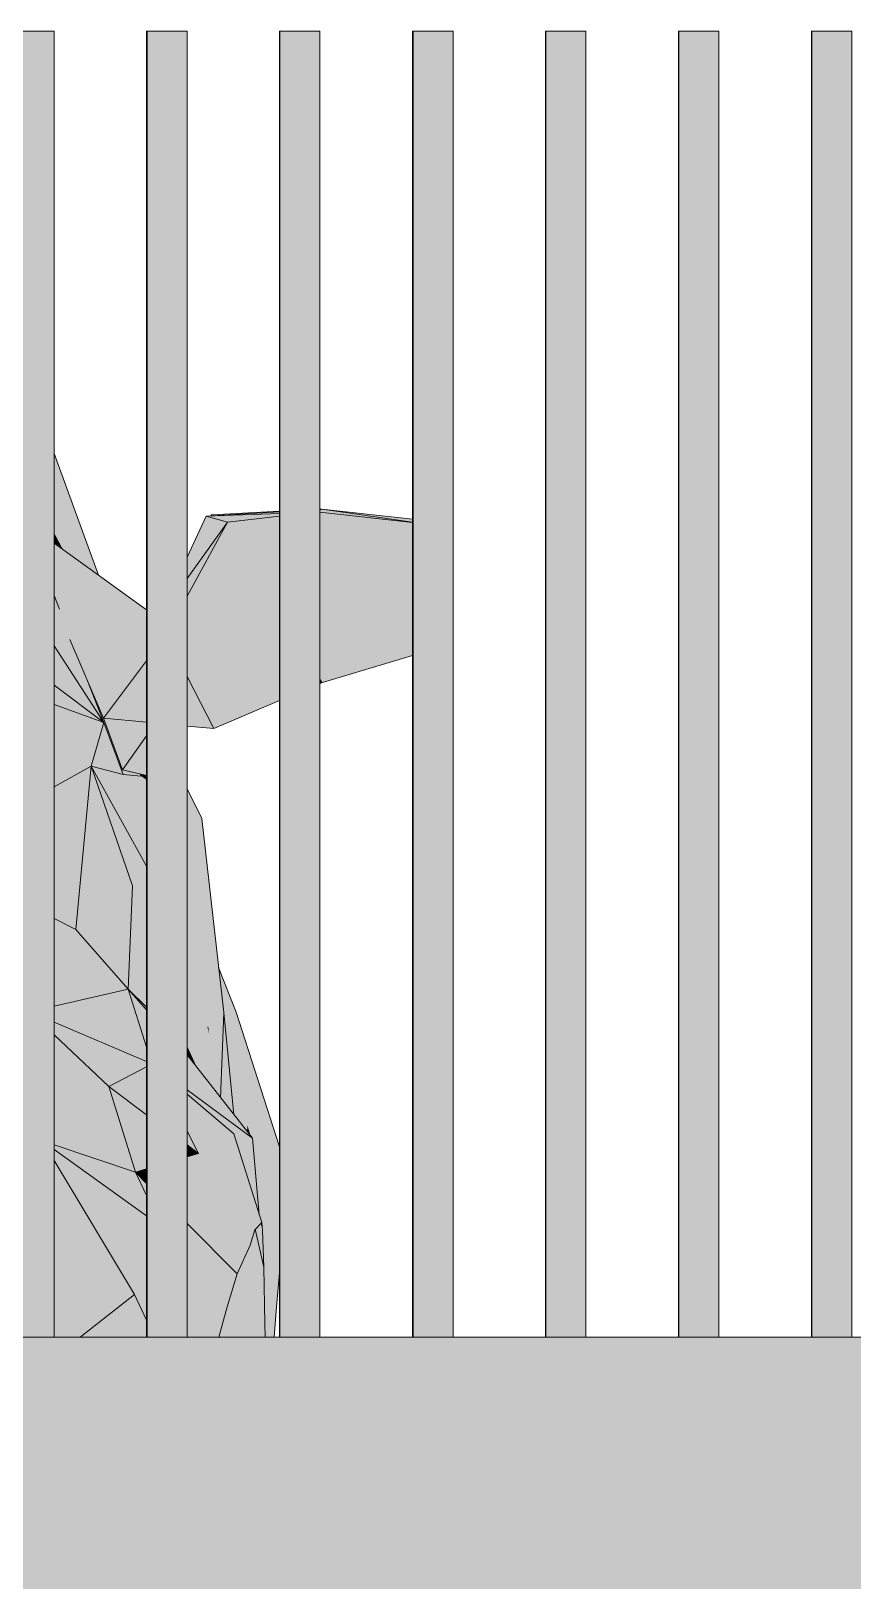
# Model space of a CAD drawing. Header units: millimetres. Extents: x 365175 to 2667127, y -330297 to -162108.
# Drawn here: x 1889177 to 1889794, y -319094 to -317931 of the extents above; entities that cross this region are included whole.
import ezdxf

# ---------------------------------------------------------------- set-up
doc = ezdxf.new("R2010")
doc.units = ezdxf.units.MM
doc.header["$MEASUREMENT"] = 0
doc.layers.add('Cars', color=7, linetype='Continuous')
doc.layers.add('TopoAlt', color=7, linetype='Continuous')

# ---------------------------------------------------------------- blocks, each defined once
blk = doc.blocks.new('Élément de coupe_125_6', base_point=(1445436.1, -319511))
at = {"layer": 'TopoAlt', "linetype": 'Continuous', "lineweight": 0, "true_color": 0x000000}
blk.add_hatch(color=18, dxfattribs=at).paths.add_polyline_path([(1882185.2, -318911), (1882185.2, -319511), (1914672.8, -319511), (1914672.8, -318911)])
at = {"layer": 'TopoAlt', "color": 190, "linetype": 'Continuous', "lineweight": 5, "true_color": 0x8002ff}
blk.add_line((1914672.8, -318911), (1882185.2, -318911), dxfattribs=at)
blk = doc.blocks.new('Élément de coupe_245_6', base_point=(1445436.1, -319511))
at = {"linetype": 'Continuous', "lineweight": 0, "true_color": 0x000000}
for points in [[(1889164, -317931), (1889164, -318911), (1889164.3, -318911), (1889164.3, -317931)], [(1889164, -317931), (1889164, -318911), (1889164.3, -318911), (1889164.3, -317931)], [(1889164.3, -317931), (1889164.3, -318911), (1889194.3, -318911), (1889194.3, -317931)]]:
    blk.add_hatch(color=18, dxfattribs=at).paths.add_polyline_path(points)
at = {"color": 18, "linetype": 'Continuous', "lineweight": 5, "true_color": 0x330000}
for p, q in [((1889164, -317931), (1889164.3, -317931)), ((1889164, -318911), (1889164, -317931)), ((1889164.3, -317931), (1889194.3, -317931)), ((1889164.3, -318911), (1889164.3, -317931)), ((1889194.3, -318911), (1889194.3, -317931))]:
    blk.add_line(p, q, dxfattribs=at)
blk = doc.blocks.new('Élément de coupe_246_6', base_point=(1445436.1, -319511))
at = {"linetype": 'Continuous', "lineweight": 0, "true_color": 0x000000}
for points in [[(1889263.7, -317931), (1889263.7, -318911), (1889264.1, -318911), (1889264.1, -317931)], [(1889263.7, -317931), (1889263.7, -318911), (1889264.1, -318911), (1889264.1, -317931)], [(1889264.1, -317931), (1889264.1, -318911), (1889294.1, -318911), (1889294.1, -317931)]]:
    blk.add_hatch(color=18, dxfattribs=at).paths.add_polyline_path(points)
at = {"color": 18, "linetype": 'Continuous', "lineweight": 5, "true_color": 0x330000}
for p, q in [((1889263.7, -317931), (1889264.1, -317931)), ((1889263.7, -318911), (1889263.7, -317931)), ((1889264.1, -317931), (1889294.1, -317931)), ((1889264.1, -318911), (1889264.1, -317931)), ((1889294.1, -318911), (1889294.1, -317931))]:
    blk.add_line(p, q, dxfattribs=at)
blk = doc.blocks.new('Élément de coupe_247_6', base_point=(1445436.1, -319511))
at = {"linetype": 'Continuous', "lineweight": 0, "true_color": 0x000000}
for points in [[(1889363.5, -317931), (1889363.5, -318911), (1889363.8, -318911), (1889363.8, -317931)], [(1889363.5, -317931), (1889363.5, -318911), (1889363.8, -318911), (1889363.8, -317931)], [(1889363.8, -317931), (1889363.8, -318911), (1889393.8, -318911), (1889393.8, -317931)]]:
    blk.add_hatch(color=18, dxfattribs=at).paths.add_polyline_path(points)
at = {"color": 18, "linetype": 'Continuous', "lineweight": 5, "true_color": 0x330000}
for p, q in [((1889363.5, -317931), (1889363.8, -317931)), ((1889363.5, -318911), (1889363.5, -317931)), ((1889363.8, -317931), (1889393.8, -317931)), ((1889363.8, -318911), (1889363.8, -317931)), ((1889393.8, -318911), (1889393.8, -317931))]:
    blk.add_line(p, q, dxfattribs=at)
blk = doc.blocks.new('Élément de coupe_248_6', base_point=(1445436.1, -319511))
at = {"linetype": 'Continuous', "lineweight": 0, "true_color": 0x000000}
for points in [[(1889463.3, -317931), (1889463.3, -318911), (1889463.6, -318911), (1889463.6, -317931)], [(1889463.3, -317931), (1889463.3, -318911), (1889463.6, -318911), (1889463.6, -317931)], [(1889463.6, -317931), (1889463.6, -318911), (1889493.6, -318911), (1889493.6, -317931)]]:
    blk.add_hatch(color=18, dxfattribs=at).paths.add_polyline_path(points)
at = {"color": 18, "linetype": 'Continuous', "lineweight": 5, "true_color": 0x330000}
for p, q in [((1889463.3, -317931), (1889463.6, -317931)), ((1889463.3, -318911), (1889463.3, -317931)), ((1889463.6, -317931), (1889493.6, -317931)), ((1889463.6, -318911), (1889463.6, -317931)), ((1889493.6, -318911), (1889493.6, -317931))]:
    blk.add_line(p, q, dxfattribs=at)
blk = doc.blocks.new('Élément de coupe_249_6', base_point=(1445436.1, -319511))
at = {"linetype": 'Continuous', "lineweight": 0, "true_color": 0x000000}
for points in [[(1889563, -317931), (1889563, -318911), (1889563.3, -318911), (1889563.3, -317931)], [(1889563, -317931), (1889563, -318911), (1889563.3, -318911), (1889563.3, -317931)], [(1889563.3, -317931), (1889563.3, -318911), (1889593.3, -318911), (1889593.3, -317931)]]:
    blk.add_hatch(color=18, dxfattribs=at).paths.add_polyline_path(points)
at = {"color": 18, "linetype": 'Continuous', "lineweight": 5, "true_color": 0x330000}
for p, q in [((1889563, -317931), (1889563.3, -317931)), ((1889563, -318911), (1889563, -317931)), ((1889563.3, -317931), (1889593.3, -317931)), ((1889563.3, -318911), (1889563.3, -317931)), ((1889593.3, -318911), (1889593.3, -317931))]:
    blk.add_line(p, q, dxfattribs=at)
blk = doc.blocks.new('Élément de coupe_250_6', base_point=(1445436.1, -319511))
at = {"linetype": 'Continuous', "lineweight": 0, "true_color": 0x000000}
for points in [[(1889662.8, -317931), (1889662.8, -318911), (1889663.1, -318911), (1889663.1, -317931)], [(1889662.8, -317931), (1889662.8, -318911), (1889663.1, -318911), (1889663.1, -317931)], [(1889663.1, -317931), (1889663.1, -318911), (1889693.1, -318911), (1889693.1, -317931)]]:
    blk.add_hatch(color=18, dxfattribs=at).paths.add_polyline_path(points)
at = {"color": 18, "linetype": 'Continuous', "lineweight": 5, "true_color": 0x330000}
for p, q in [((1889662.8, -317931), (1889663.1, -317931)), ((1889662.8, -318911), (1889662.8, -317931)), ((1889663.1, -317931), (1889693.1, -317931)), ((1889663.1, -318911), (1889663.1, -317931)), ((1889693.1, -318911), (1889693.1, -317931))]:
    blk.add_line(p, q, dxfattribs=at)
blk = doc.blocks.new('Élément de coupe_251_6', base_point=(1445436.1, -319511))
at = {"linetype": 'Continuous', "lineweight": 0, "true_color": 0x000000}
for points in [[(1889762.5, -317931), (1889762.5, -318911), (1889762.8, -318911), (1889762.8, -317931)], [(1889762.5, -317931), (1889762.5, -318911), (1889762.8, -318911), (1889762.8, -317931)], [(1889762.8, -317931), (1889762.8, -318911), (1889792.8, -318911), (1889792.8, -317931)]]:
    blk.add_hatch(color=18, dxfattribs=at).paths.add_polyline_path(points)
at = {"color": 18, "linetype": 'Continuous', "lineweight": 5, "true_color": 0x330000}
for p, q in [((1889762.5, -317931), (1889762.8, -317931)), ((1889762.5, -318911), (1889762.5, -317931)), ((1889762.8, -317931), (1889792.8, -317931)), ((1889762.8, -318911), (1889762.8, -317931)), ((1889792.8, -318911), (1889792.8, -317931))]:
    blk.add_line(p, q, dxfattribs=at)
blk = doc.blocks.new('Élément de coupe_549_6', base_point=(1445436.1, -319511))
at = {"layer": 'Cars', "linetype": 'Continuous', "lineweight": 0, "true_color": 0x000000}
for points in [[(1889194.3, -318248), (1889194.3, -318289.9), (1889212.2, -318328.3), (1889227.7, -318339.4)], [(1889194.3, -318289.9), (1889194.3, -318301.1), (1889205.6, -318323.5), (1889212.2, -318328.3)], [(1889393.8, -318292), (1889463.3, -318299.7), (1889463.3, -318299.5), (1889395.1, -318289.7), (1889393.8, -318290.6)], [(1889393.8, -318290.6), (1889395.1, -318289.7), (1889393.8, -318289.8)], [(1889395.1, -318289.7), (1889393.8, -318289.8), (1889393.8, -318289.8)], [(1889463.3, -318297.2), (1889395.1, -318289.7), (1889463.3, -318299.5)], [(1889194.3, -318301.1), (1889194.3, -318307.4), (1889201.1, -318320.3), (1889205.6, -318323.5)], [(1889294.1, -318341.8), (1889324.4, -318299.4), (1889308.4, -318295), (1889294.1, -318325.8)], [(1889324.4, -318299.4), (1889294.1, -318355.1), (1889294.1, -318415.3), (1889314.1, -318454.3)], [(1889294.1, -318341.8), (1889294.1, -318355.1), (1889324.4, -318299.4)], [(1889363.5, -318291.7), (1889308.4, -318295), (1889363.5, -318292.9)], [(1889308.4, -318295), (1889324.4, -318299.4), (1889363.5, -318295), (1889363.5, -318292.9)], [(1889312.4, -318293.9), (1889311.9, -318294.8), (1889312.2, -318294.8)], [(1889312.4, -318293.9), (1889312.2, -318294.8), (1889312.8, -318294.7)], [(1889312.4, -318293.9), (1889312.8, -318294.7), (1889363.5, -318291.7), (1889363.5, -318291.3)], [(1889314.1, -318454.3), (1889363.5, -318433.4), (1889363.5, -318365.4), (1889324.4, -318299.4)], [(1889324.4, -318299.4), (1889363.5, -318365.4), (1889363.5, -318295)], [(1889393.8, -318293), (1889463.3, -318340.3), (1889463.3, -318299.7), (1889393.8, -318292)], [(1889393.8, -318293), (1889393.8, -318294.3), (1889463.3, -318389.6), (1889463.3, -318340.3)], [(1889393.8, -318294.3), (1889393.8, -318355.1), (1889395.7, -318419.8), (1889463.3, -318399.5), (1889463.3, -318389.6)], [(1889194.3, -318315.4), (1889201.1, -318320.3), (1889194.3, -318307.4)], [(1889194.3, -318315.4), (1889194.3, -318317.5), (1889263.7, -318372.8), (1889263.7, -318365.4)], [(1889194.3, -318317.5), (1889194.3, -318354.5), (1889198.3, -318364.7), (1889206.2, -318387.6), (1889231.3, -318446.7), (1889263.7, -318403.5), (1889263.7, -318372.8)], [(1889194.3, -318354.5), (1889194.3, -318392.3), (1889231.6, -318449.9), (1889219.3, -318418.5), (1889206.2, -318387.6), (1889198.3, -318364.7)], [(1889393.8, -318355.1), (1889393.8, -318416.7), (1889395.7, -318419.8)], [(1889194.3, -318392.3), (1889194.3, -318421.7), (1889231.6, -318449.9)], [(1889227.4, -318443.3), (1889231.6, -318449.9), (1889219.3, -318418.5), (1889206.2, -318387.6)], [(1889231.3, -318446.7), (1889263.7, -318449.7), (1889263.7, -318403.5)], [(1889294.1, -318415.3), (1889294.1, -318452.5), (1889314.1, -318454.3)], [(1889393.8, -318416.7), (1889393.8, -318420.5), (1889395.7, -318419.8)], [(1889194.3, -318421.7), (1889194.3, -318436.3), (1889231.6, -318449.9)], [(1889219.3, -318418.5), (1889231.6, -318449.9), (1889243.2, -318481), (1889244.2, -318481.2), (1889231.3, -318446.7)], [(1889219.3, -318418.5), (1889231.6, -318449.9), (1889243.2, -318481), (1889244.2, -318481.2), (1889231.3, -318446.7)], [(1889194.3, -318436.3), (1889194.3, -318450.9), (1889222.1, -318482.6), (1889231.6, -318449.9)], [(1889194.3, -318498.1), (1889222.1, -318482.6), (1889194.3, -318450.9)], [(1889246.1, -318488.8), (1889231.6, -318449.9), (1889222.1, -318482.6)], [(1889227.4, -318443.3), (1889229.7, -318448.4), (1889231.6, -318449.9)], [(1889229.7, -318448.4), (1889229.9, -318449.1), (1889230.1, -318449.3), (1889231.6, -318449.9)], [(1889230.1, -318449.3), (1889231.4, -318450.6), (1889231.6, -318449.9)], [(1889231.3, -318446.7), (1889245.7, -318485.4), (1889263.7, -318459.9), (1889263.7, -318449.7)], [(1889231.3, -318446.7), (1889257, -318469.5), (1889263.7, -318459.9), (1889263.7, -318449.7)], [(1889231.4, -318450.6), (1889244.7, -318487.3), (1889245.8, -318487.9), (1889231.6, -318449.9)], [(1889245.7, -318485.4), (1889263.7, -318489.5), (1889263.7, -318489.4), (1889263.7, -318459.9)], [(1889257, -318469.5), (1889256.2, -318487.8), (1889263.7, -318489.5), (1889263.7, -318489.4), (1889263.7, -318459.9)], [(1889222.1, -318482.6), (1889194.3, -318498.1), (1889194.3, -318596.8), (1889210.7, -318605.2)], [(1889210.7, -318605.2), (1889253.2, -318572.4), (1889222.1, -318482.6)], [(1889222.1, -318482.6), (1889253.2, -318572.4), (1889263.7, -318563.4), (1889263.7, -318557.6)], [(1889246.1, -318488.8), (1889222.1, -318482.6), (1889263.7, -318557.6), (1889263.7, -318553.5)], [(1889244.2, -318481.2), (1889243.2, -318481), (1889246.1, -318488.8), (1889259.6, -318490), (1889258.8, -318488.4), (1889245.7, -318485.4)], [(1889244.2, -318481.2), (1889243.2, -318481), (1889246.1, -318488.8), (1889259.6, -318490), (1889258.8, -318488.4), (1889245.7, -318485.4)], [(1889246.1, -318488.8), (1889263.7, -318553.5), (1889263.7, -318536.8), (1889259.6, -318490)], [(1889251.2, -318489.2), (1889254.8, -318490.2), (1889261, -318506), (1889259.6, -318490)], [(1889259.7, -318488.6), (1889258.8, -318488.4), (1889259.6, -318490)], [(1889259.7, -318488.6), (1889258.8, -318488.4), (1889259.6, -318490)], [(1889259.7, -318488.6), (1889259.6, -318490), (1889263.7, -318492.9), (1889263.7, -318489.4), (1889263.7, -318489.5)], [(1889259.7, -318488.6), (1889259.6, -318490), (1889263.7, -318492.9), (1889263.7, -318489.4), (1889263.7, -318489.5)], [(1889259.6, -318490), (1889263.7, -318536.8), (1889263.7, -318492.9)], [(1889261, -318506), (1889263.7, -318519.4), (1889263.7, -318492.9), (1889259.6, -318490)], [(1889294.1, -318499.6), (1889294.1, -318514.2), (1889305.2, -318521.9)], [(1889294.1, -318514.2), (1889294.1, -318533.2), (1889305.2, -318521.9)], [(1889305.2, -318521.9), (1889294.1, -318533.2), (1889294.1, -318615), (1889321.6, -318667.3)], [(1889253.2, -318572.4), (1889263.7, -318587.1), (1889263.7, -318563.4)], [(1889253.2, -318572.4), (1889210.7, -318605.2), (1889250, -318650)], [(1889253.2, -318572.4), (1889250, -318650), (1889263.7, -318663.5), (1889263.7, -318603.8)], [(1889263.7, -318587.1), (1889253.2, -318572.4), (1889263.7, -318603.8)], [(1889194.3, -318596.8), (1889194.3, -318610), (1889210.7, -318605.2)], [(1889194.3, -318662.6), (1889250, -318650), (1889210.7, -318605.2), (1889194.3, -318634.3)], [(1889194.3, -318610), (1889194.3, -318634.3), (1889210.7, -318605.2)], [(1889294.1, -318615), (1889294.1, -318629.1), (1889321.6, -318667.3)], [(1889294.1, -318628.7), (1889294.1, -318629.1), (1889294.2, -318629.2)], [(1889294.1, -318692.5), (1889321.6, -318667.3), (1889294.1, -318629.1)], [(1889294.1, -318629.1), (1889294.1, -318639.3), (1889308.9, -318677.3), (1889309.4, -318678.4), (1889310, -318677.9), (1889304, -318658.8), (1889294.2, -318629.2)], [(1889317.8, -318633.6), (1889321.6, -318667.3), (1889323.8, -318689.9), (1889339.3, -318751.8), (1889331, -318667.2)], [(1889194.3, -318674.6), (1889263.7, -318704.3), (1889263.7, -318693.5), (1889250, -318650), (1889194.3, -318662.6)], [(1889250, -318650), (1889263.7, -318693.5), (1889263.7, -318665.3)], [(1889263.7, -318663.5), (1889250, -318650), (1889263.7, -318665.3)], [(1889294.1, -318692.5), (1889294.1, -318693.5), (1889300.7, -318707.6), (1889318.8, -318730.8), (1889321.6, -318667.3)], [(1889318.8, -318730.8), (1889319.3, -318731.4), (1889321.6, -318667.3)], [(1889319.3, -318731.4), (1889329.2, -318744.1), (1889321.6, -318667.3)], [(1889363.5, -318776.6), (1889331, -318667.2), (1889339.3, -318751.8), (1889363.5, -318790.3)], [(1889331, -318667.2), (1889363.5, -318770.1), (1889363.5, -318768.2)], [(1889331, -318667.2), (1889363.5, -318776.6), (1889363.5, -318770.1)], [(1889194.3, -318674.6), (1889194.3, -318684.1), (1889235.3, -318723), (1889263.7, -318708.1), (1889263.7, -318704.3)], [(1889194.3, -318684.1), (1889194.3, -318719), (1889235.3, -318723)], [(1889310, -318677.9), (1889309.4, -318678.4), (1889310.7, -318683.7)], [(1889300.7, -318707.6), (1889294.1, -318693.5), (1889294.1, -318699.1), (1889296.6, -318702.4)], [(1889323.8, -318689.9), (1889327.4, -318725.5), (1889339.3, -318751.8)], [(1889235.3, -318723), (1889263.7, -318744.1), (1889263.7, -318708.1)], [(1889294.1, -318725.5), (1889343.1, -318761.8), (1889294.1, -318699.1)], [(1889194.3, -318719), (1889194.3, -318756.8), (1889235.3, -318723)], [(1889194.3, -318756.8), (1889194.3, -318766.8), (1889255.4, -318787.2), (1889235.3, -318723)], [(1889235.3, -318723), (1889255.4, -318787.2), (1889263.7, -318784.8), (1889263.7, -318744.1)], [(1889343.1, -318761.8), (1889294.1, -318725.5), (1889294.1, -318728.6), (1889329.1, -318758.5)], [(1889329.1, -318758.5), (1889294.1, -318728.6), (1889294.1, -318756.5), (1889302.8, -318773.2)], [(1889327.4, -318725.5), (1889329.2, -318744.1), (1889339.1, -318756.8), (1889339.3, -318751.8)], [(1889339.1, -318756.8), (1889340.3, -318758.3), (1889339.3, -318751.8)], [(1889339.3, -318751.8), (1889341.9, -318760.4), (1889343.1, -318761.8), (1889343.3, -318765), (1889363.5, -318830.4), (1889363.5, -318790.3)], [(1889341.9, -318760.4), (1889339.3, -318751.8), (1889340.3, -318758.3)], [(1889194.3, -318766.8), (1889194.3, -318770.1), (1889263.7, -318820.1), (1889263.7, -318804.7), (1889255.4, -318787.2)], [(1889294.1, -318756.5), (1889294.1, -318766.7), (1889302.8, -318773.2)], [(1889294.1, -318766.7), (1889294.1, -318775.8), (1889302.8, -318773.2)], [(1889302.8, -318773.2), (1889341.4, -318841.9), (1889329.1, -318758.5)], [(1889341.4, -318841.9), (1889345, -318830.4), (1889329.1, -318758.5)], [(1889350.1, -318825.1), (1889329.1, -318758.5), (1889345, -318830.4)], [(1889329.1, -318758.5), (1889348.3, -318819.3), (1889343.1, -318761.8)], [(1889343.3, -318765), (1889345.9, -318793.2), (1889361.1, -318888.3), (1889363.5, -318862.7), (1889363.5, -318830.4)], [(1889194.3, -318778.4), (1889254.6, -318879), (1889263.7, -318856.4), (1889263.7, -318820.1), (1889194.3, -318770.1)], [(1889194.3, -318778.4), (1889194.3, -318911), (1889213.8, -318911), (1889254.6, -318879)], [(1889302.8, -318773.2), (1889294.1, -318775.8), (1889294.1, -318825.8), (1889331.8, -318863.5)], [(1889341.4, -318841.9), (1889302.8, -318773.2), (1889331.8, -318863.5)], [(1889255.4, -318787.2), (1889263.7, -318795.6), (1889263.7, -318784.8)], [(1889255.4, -318787.2), (1889263.7, -318804.7), (1889263.7, -318795.6)], [(1889361.1, -318888.3), (1889345.9, -318793.2), (1889348.3, -318819.3), (1889350.1, -318825.1), (1889350.8, -318831), (1889351.8, -318858.4), (1889351.9, -318863.1)], [(1889350.1, -318825.1), (1889349.3, -318825.9), (1889350.8, -318831)], [(1889350.1, -318825.1), (1889349.3, -318825.9), (1889350.8, -318831)], [(1889294.1, -318825.8), (1889294.1, -318840.1), (1889331.8, -318863.5)], [(1889342, -318839.9), (1889346.1, -318867.2), (1889345, -318830.3), (1889345, -318830.4)], [(1889342, -318839.9), (1889346.1, -318867.2), (1889345, -318830.3), (1889345, -318830.4)], [(1889345, -318830.3), (1889346.1, -318867.2), (1889351.8, -318858.4), (1889345.3, -318830)], [(1889345, -318830.3), (1889346.1, -318867.2), (1889351.8, -318858.4), (1889345.3, -318830)], [(1889349.3, -318825.9), (1889345.3, -318830), (1889351.8, -318858.4), (1889350.8, -318831)], [(1889349.3, -318825.9), (1889345.3, -318830), (1889351.8, -318858.4), (1889350.8, -318831)], [(1889294.1, -318851.5), (1889324.2, -318888.2), (1889331.8, -318863.5), (1889294.1, -318840.1)], [(1889335.5, -318855.1), (1889346.1, -318867.2), (1889342, -318839.9), (1889341.4, -318841.9)], [(1889335.5, -318855.1), (1889346.1, -318867.2), (1889342, -318839.9), (1889341.4, -318841.9)], [(1889254.6, -318879), (1889263.7, -318888.4), (1889263.7, -318856.4)], [(1889294.1, -318885.9), (1889302.3, -318911), (1889318, -318911), (1889324.2, -318888.2), (1889294.1, -318851.5)], [(1889324.2, -318888.2), (1889318, -318911), (1889326.7, -318911), (1889334.6, -318857.2), (1889331.8, -318863.5)], [(1889324.2, -318888.2), (1889318, -318911), (1889326.7, -318911), (1889334.6, -318857.2), (1889331.8, -318863.5)], [(1889334.6, -318857.2), (1889326.7, -318911), (1889334.7, -318911), (1889334.9, -318856.3)], [(1889334.6, -318857.2), (1889326.7, -318911), (1889334.7, -318911), (1889334.9, -318856.3)], [(1889334.7, -318911), (1889337, -318911), (1889335, -318856.2), (1889334.9, -318856.3)], [(1889334.7, -318911), (1889337, -318911), (1889335, -318856.2), (1889334.9, -318856.3)], [(1889335, -318856.2), (1889337, -318911), (1889345.3, -318911), (1889346.1, -318867.2), (1889335.5, -318855.1)], [(1889335, -318856.2), (1889337, -318911), (1889345.3, -318911), (1889346.1, -318867.2), (1889335.5, -318855.1)], [(1889346.1, -318867.2), (1889352.4, -318900.9), (1889351.8, -318858.4)], [(1889346.1, -318867.2), (1889352.4, -318900.9), (1889351.8, -318858.4)], [(1889345.3, -318911), (1889349.4, -318911), (1889346.1, -318867.2)], [(1889345.3, -318911), (1889349.4, -318911), (1889346.1, -318867.2)], [(1889346.1, -318867.2), (1889349.4, -318911), (1889352.6, -318911), (1889352.4, -318900.9)], [(1889346.1, -318867.2), (1889349.4, -318911), (1889352.6, -318911), (1889352.4, -318900.9)], [(1889361.1, -318888.3), (1889351.9, -318863.1), (1889352.4, -318900.9), (1889352.6, -318911), (1889359.5, -318911)], [(1889254.6, -318879), (1889213.8, -318911), (1889263.7, -318911), (1889263.7, -318898.2)], [(1889254.6, -318879), (1889263.7, -318898.2), (1889263.7, -318888.4)], [(1889294.1, -318885.9), (1889294.1, -318911), (1889302.3, -318911)]]:
    blk.add_hatch(color=18, dxfattribs=at).paths.add_polyline_path(points)
at = {"layer": 'Cars', "color": 7, "linetype": 'Continuous', "lineweight": 5}
for p, q in [((1889227.7, -318339.4), (1889194.3, -318248)), ((1889393.8, -318290.6), (1889395.1, -318289.7)), ((1889395.1, -318289.7), (1889393.8, -318289.8)), ((1889393.8, -318289.8), (1889395.1, -318289.7)), ((1889463.3, -318297.2), (1889395.1, -318289.7)), ((1889463.3, -318299.5), (1889395.1, -318289.7)), ((1889308.4, -318295), (1889294.1, -318325.8)), ((1889324.4, -318299.4), (1889294.1, -318355.1)), ((1889324.4, -318299.4), (1889294.1, -318341.8)), ((1889363.5, -318291.7), (1889308.4, -318295)), ((1889363.5, -318292.9), (1889308.4, -318295)), ((1889308.4, -318295), (1889324.4, -318299.4)), ((1889311.9, -318294.8), (1889312.4, -318293.9)), ((1889312.4, -318293.9), (1889363.5, -318291.3)), ((1889363.5, -318295), (1889324.4, -318299.4)), ((1889463.3, -318299.7), (1889393.8, -318292)), ((1889263.7, -318365.4), (1889194.3, -318315.4)), ((1889198.3, -318364.7), (1889194.3, -318354.5)), ((1889231.6, -318449.9), (1889194.3, -318392.3)), ((1889206.2, -318387.6), (1889231.3, -318446.7)), ((1889263.7, -318403.5), (1889231.3, -318446.7)), ((1889395.7, -318419.8), (1889463.3, -318399.5)), ((1889314.1, -318454.3), (1889294.1, -318415.3)), ((1889231.6, -318449.9), (1889194.3, -318421.7)), ((1889231.6, -318449.9), (1889219.3, -318418.5)), ((1889393.8, -318420.5), (1889395.7, -318419.8)), ((1889231.6, -318449.9), (1889194.3, -318436.3)), ((1889314.1, -318454.3), (1889363.5, -318433.4)), ((1889222.1, -318482.6), (1889231.6, -318449.9)), ((1889231.3, -318446.7), (1889263.7, -318449.7)), ((1889231.3, -318446.7), (1889245.7, -318485.4)), ((1889246.1, -318488.8), (1889231.6, -318449.9)), ((1889294.1, -318452.5), (1889314.1, -318454.3)), ((1889245.7, -318485.4), (1889263.7, -318459.9)), ((1889222.1, -318482.6), (1889194.3, -318498.1)), ((1889210.7, -318605.2), (1889222.1, -318482.6)), ((1889253.2, -318572.4), (1889222.1, -318482.6)), ((1889263.7, -318557.6), (1889222.1, -318482.6)), ((1889222.1, -318482.6), (1889246.1, -318488.8)), ((1889245.7, -318485.4), (1889263.7, -318489.5)), ((1889259.6, -318490), (1889246.1, -318488.8)), ((1889258.8, -318488.4), (1889259.6, -318490)), ((1889263.7, -318489.5), (1889263.7, -318489.4)), ((1889305.2, -318521.9), (1889294.1, -318499.6)), ((1889321.6, -318667.3), (1889305.2, -318521.9)), ((1889250, -318650), (1889253.2, -318572.4)), ((1889210.7, -318605.2), (1889194.3, -318596.8)), ((1889250, -318650), (1889210.7, -318605.2)), ((1889331, -318667.2), (1889317.8, -318633.6)), ((1889250, -318650), (1889194.3, -318662.6)), ((1889263.7, -318693.5), (1889250, -318650)), ((1889263.7, -318665.3), (1889250, -318650)), ((1889263.7, -318663.5), (1889250, -318650)), ((1889319.3, -318731.4), (1889321.6, -318667.3)), ((1889321.6, -318667.3), (1889329.2, -318744.1)), ((1889331, -318667.2), (1889363.5, -318768.2)), ((1889263.7, -318704.3), (1889194.3, -318674.6)), ((1889235.3, -318723), (1889194.3, -318684.1)), ((1889300.7, -318707.6), (1889294.1, -318693.5)), ((1889235.3, -318723), (1889263.7, -318708.1)), ((1889343.1, -318761.8), (1889294.1, -318699.1)), ((1889255.4, -318787.2), (1889235.3, -318723)), ((1889263.7, -318744.1), (1889235.3, -318723)), ((1889343.1, -318761.8), (1889294.1, -318725.5)), ((1889329.1, -318758.5), (1889294.1, -318728.6)), ((1889255.4, -318787.2), (1889194.3, -318766.8)), ((1889302.8, -318773.2), (1889294.1, -318756.5)), ((1889302.8, -318773.2), (1889294.1, -318766.7)), ((1889350.1, -318825.1), (1889329.1, -318758.5)), ((1889348.3, -318819.3), (1889343.1, -318761.8)), ((1889263.7, -318820.1), (1889194.3, -318770.1)), ((1889254.6, -318879), (1889194.3, -318778.4)), ((1889294.1, -318775.8), (1889302.8, -318773.2)), ((1889255.4, -318787.2), (1889263.7, -318784.8)), ((1889263.7, -318795.6), (1889255.4, -318787.2)), ((1889263.7, -318804.7), (1889255.4, -318787.2)), ((1889345, -318830.4), (1889350.1, -318825.1)), ((1889350.1, -318825.1), (1889350.8, -318831)), ((1889331.8, -318863.5), (1889294.1, -318825.8)), ((1889341.4, -318841.9), (1889345, -318830.4)), ((1889345.3, -318830), (1889351.8, -318858.4)), ((1889350.8, -318831), (1889351.8, -318858.4)), ((1889331.8, -318863.5), (1889341.4, -318841.9)), ((1889351.8, -318858.4), (1889352.4, -318900.9)), ((1889324.2, -318888.2), (1889331.8, -318863.5)), ((1889361.1, -318888.3), (1889363.5, -318862.7)), ((1889254.6, -318879), (1889213.8, -318911)), ((1889263.7, -318898.2), (1889254.6, -318879)), ((1889318, -318911), (1889324.2, -318888.2)), ((1889359.5, -318911), (1889361.1, -318888.3)), ((1889352.4, -318900.9), (1889352.6, -318911))]:
    blk.add_line(p, q, dxfattribs=at)

msp = doc.modelspace()

# ---------------------------------------------------------------- block references
at = {"lineweight": 0}
for name in ['Élément de coupe_245_6', 'Élément de coupe_246_6', 'Élément de coupe_247_6', 'Élément de coupe_248_6', 'Élément de coupe_249_6', 'Élément de coupe_250_6', 'Élément de coupe_251_6']:
    msp.add_blockref(name, (1445436.05, -319510.981), dxfattribs=at)
at = {"layer": 'Cars', "lineweight": 0}
msp.add_blockref('Élément de coupe_549_6', (1445436.05, -319510.981), dxfattribs=at)
at = {"layer": 'TopoAlt', "lineweight": 0}
msp.add_blockref('Élément de coupe_125_6', (1445436.05, -319510.981), dxfattribs=at)

doc.saveas('drawing.dxf')
